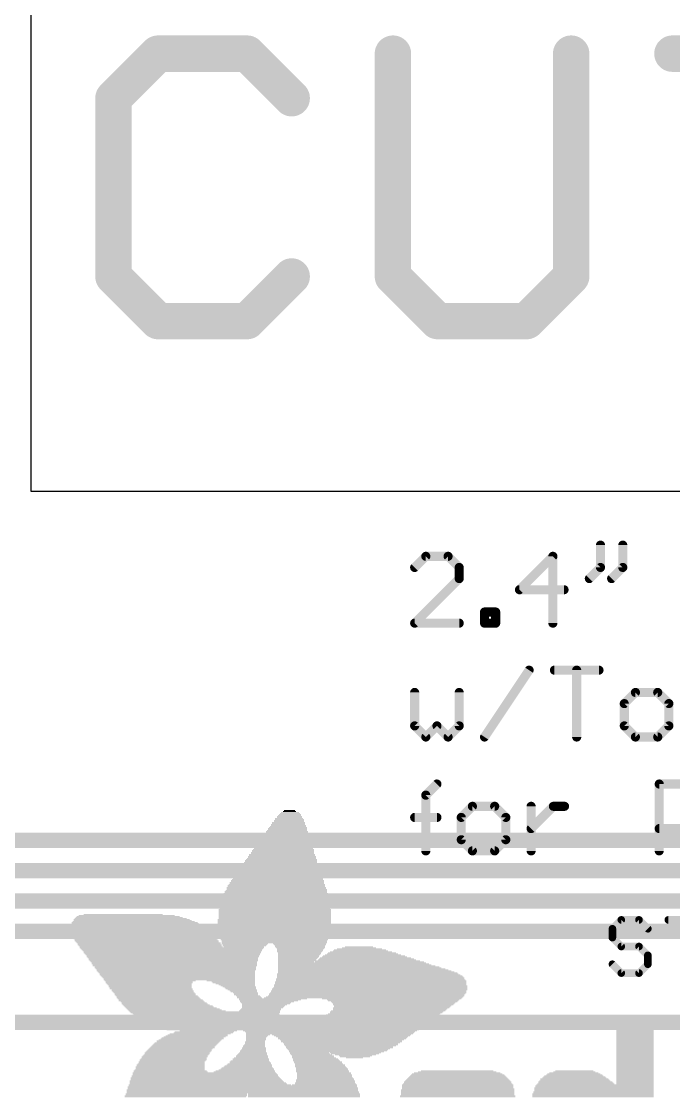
# Model space of a CAD drawing. Extents: x -7.9 to 68.7, y -16.1 to 75.4.
# Drawn here: x 13.44 to 24.35, y 3.82 to 21.83 of the extents above; entities that cross this region are included whole.
import ezdxf

# ---------------------------------------------------------------- set-up
doc = ezdxf.new("R2010")
doc.units = 0
for name, color, linetype in [('1', 12, 'CONTINUOUS'), ('16', 132, 'CONTINUOUS'), ('20', 53, 'CONTINUOUS'), ('21', 40, 'CONTINUOUS')]:
    doc.layers.add(name, color=color, linetype=linetype)

# ---------------------------------------------------------------- blocks, each defined once
blk = doc.blocks.new('RECT')
blk.add_solid([(-0.5, -0.5), (0.5, -0.5), (-0.5, 0.5), (0.5, 0.5)])

msp = doc.modelspace()

# ---------------------------------------------------------------- linework, layer by layer
at = {"layer": '1', "const_width": 0.254}
msp.add_lwpolyline([(7.747, 5.08), (48.895, 5.08)], dxfattribs=at)
at = {"layer": '16', "const_width": 0.254}
for points in [[(9.779, 8.128), (42.291, 8.128)], [(9.525, 7.62), (42.545, 7.62)], [(9.271, 7.112), (42.799, 7.112)], [(8.763, 6.604), (43.307, 6.604)]]:
    msp.add_lwpolyline(points, dxfattribs=at)
at = {"layer": '20'}
for p, q in [((13.589, 23.368), (13.589, 13.97)), ((13.589, 13.97), (43.561, 13.97))]:
    msp.add_line(p, q, dxfattribs=at)
at = {"layer": '20', "const_width": 0.6096}
for points in [[(15.7197, 21.289), (14.974, 20.5433)], [(17.2111, 21.289), (15.7197, 21.289)], [(17.9568, 20.5433), (17.2111, 21.289)], [(19.6516, 21.289), (19.6516, 17.5605)], [(22.6344, 17.5605), (22.6344, 21.289)], [(24.3292, 21.289), (27.312, 21.289)], [(14.974, 20.5433), (14.974, 17.5605)], [(14.974, 17.5605), (15.7197, 16.8148)], [(17.2111, 16.8148), (17.9568, 17.5605)], [(19.6516, 17.5605), (20.3973, 16.8148)], [(21.8887, 16.8148), (22.6344, 17.5605)], [(15.7197, 16.8148), (17.2111, 16.8148)], [(20.3973, 16.8148), (21.8887, 16.8148)]]:
    msp.add_lwpolyline(points, dxfattribs=at)
at = {"layer": '20', "const_width": 0.3048}
for points in [[(15.7197, 21.4414, 1), (15.7197, 21.1366)], [(15.8275, 21.1813, 1), (15.6119, 21.3968)], [(17.3189, 21.3968, 1), (17.1034, 21.1813)], [(17.2111, 21.1366, 1), (17.2111, 21.4414)], [(19.804, 21.289, 1), (19.4992, 21.289)], [(22.7868, 21.289, 1), (22.482, 21.289)], [(24.3292, 21.4414, 1), (24.3292, 21.1366)], [(15.1264, 20.5433, 1), (14.8216, 20.5433)], [(14.8662, 20.6511, 1), (15.0818, 20.4356)], [(17.8491, 20.4356, 1), (18.0646, 20.6511)], [(15.0818, 17.6683, 1), (14.8662, 17.4527)], [(18.0646, 17.4527, 1), (17.8491, 17.6683)], [(19.7594, 17.6683, 1), (19.5438, 17.4527)], [(22.7422, 17.4527, 1), (22.5267, 17.6683)], [(14.8216, 17.5605, 1), (15.1264, 17.5605)], [(19.4992, 17.5605, 1), (19.804, 17.5605)], [(22.482, 17.5605, 1), (22.7868, 17.5605)], [(15.7197, 16.9672, 1), (15.7197, 16.6624)], [(17.2111, 16.6624, 1), (17.2111, 16.9672)], [(20.3973, 16.9672, 1), (20.3973, 16.6624)], [(21.8887, 16.6624, 1), (21.8887, 16.9672)], [(15.6119, 16.707, 1), (15.8275, 16.9226)], [(17.1034, 16.9226, 1), (17.3189, 16.707)], [(20.2895, 16.707, 1), (20.5051, 16.9226)], [(21.7809, 16.9226, 1), (21.9965, 16.707)]]:
    msp.add_lwpolyline(points, format="xyb", dxfattribs=at)
at = {"layer": '21'}
for points, const_width in [([(23.1251, 13.0652), (23.1251, 12.6923)], 0.1524), ([(23.498, 13.0652), (23.498, 12.6923)], 0.1524), ([(20.2016, 12.8788), (20.0152, 12.6923)], 0.1524), ([(20.5745, 12.8788), (20.2016, 12.8788)], 0.1524), ([(20.7609, 12.6923), (20.5745, 12.8788)], 0.1524), ([(22.3286, 12.8788), (21.7693, 12.3195)], 0.1524), ([(22.3286, 11.7602), (22.3286, 12.8788)], 0.1524), ([(20.7609, 12.5059), (20.7609, 12.6923)], 0.1524), ([(23.1251, 12.6923), (22.9387, 12.5059)], 0.1524), ([(23.498, 12.6923), (23.3115, 12.5059)], 0.1524), ([(20.0152, 11.7602), (20.7609, 12.5059)], 0.1524), ([(21.7693, 12.3195), (22.515, 12.3195)], 0.1524), ([(21.1846, 11.7602), (21.1846, 11.9466)], 0.1524), ([(21.1846, 11.9466), (21.371, 11.9466)], 0.1524), ([(21.371, 11.9466), (21.371, 11.7602)], 0.1524), ([(20.7609, 11.7602), (20.0152, 11.7602)], 0.1524), ([(21.371, 11.7602), (21.1846, 11.7602)], 0.1524), ([(21.1846, 9.8552), (21.9303, 10.9738)], 0.1524), ([(22.354, 10.9738), (23.0997, 10.9738)], 0.1524), ([(22.7268, 9.8552), (22.7268, 10.9738)], 0.1524), ([(20.0152, 10.6009), (20.0152, 10.0416)], 0.1524), ([(20.7609, 10.0416), (20.7609, 10.6009)], 0.1524), ([(23.7098, 10.6009), (23.5234, 10.4145)], 0.1524), ([(24.0827, 10.6009), (23.7098, 10.6009)], 0.1524), ([(24.2691, 10.4145), (24.0827, 10.6009)], 0.1524), ([(23.5234, 10.4145), (23.5234, 10.0416)], 0.1524), ([(24.2691, 10.0416), (24.2691, 10.4145)], 0.1524), ([(20.0152, 10.0416), (20.2016, 9.8552)], 0.1524), ([(20.2016, 9.8552), (20.388, 10.0416)], 0.1524), ([(20.388, 10.0416), (20.5745, 9.8552)], 0.1524), ([(20.5745, 9.8552), (20.7609, 10.0416)], 0.1524), ([(23.5234, 10.0416), (23.7098, 9.8552)], 0.1524), ([(24.0827, 9.8552), (24.2691, 10.0416)], 0.1524), ([(23.7098, 9.8552), (24.0827, 9.8552)], 0.1524), ([(20.2016, 8.8823), (20.388, 9.0688)], 0.1524), ([(24.1081, 7.9502), (24.1081, 9.0688)], 0.1524), ([(24.1081, 9.0688), (24.6674, 9.0688)], 0.1524), ([(20.2016, 7.9502), (20.2016, 8.8823)], 0.1524), ([(20.9812, 8.6959), (20.7948, 8.5095)], 0.1524), ([(21.3541, 8.6959), (20.9812, 8.6959)], 0.1524), ([(21.5405, 8.5095), (21.3541, 8.6959)], 0.1524), ([(21.9642, 7.9502), (21.9642, 8.6959)], 0.1524), ([(21.9642, 8.3231), (22.337, 8.6959)], 0.1524), ([(22.337, 8.6959), (22.5235, 8.6959)], 0.1524), ([(20.0152, 8.5095), (20.388, 8.5095)], 0.1524), ([(20.7948, 8.5095), (20.7948, 8.1366)], 0.1524), ([(21.5405, 8.1366), (21.5405, 8.5095)], 0.1524), ([(24.6674, 8.3231), (24.1081, 8.3231)], 0.1524), ([(20.7948, 8.1366), (20.9812, 7.9502)], 0.1524), ([(21.3541, 7.9502), (21.5405, 8.1366)], 0.1524), ([(20.9812, 7.9502), (21.3541, 7.9502)], 0.1524), ([(23.473, 6.7953), (23.3247, 6.647)], 0.127), ([(23.7695, 6.7953), (23.473, 6.7953)], 0.127), ([(23.9178, 6.647), (23.7695, 6.7953)], 0.127), ([(24.2602, 6.7953), (24.8534, 6.7953)], 0.127), ([(23.3247, 6.647), (23.3247, 6.4987)], 0.127), ([(23.3247, 6.4987), (23.473, 6.3504)], 0.127), ([(23.473, 6.3504), (23.7695, 6.3504)], 0.127), ([(23.7695, 6.3504), (23.9178, 6.2021)], 0.127), ([(23.9178, 6.2021), (23.9178, 6.0538)], 0.127), ([(23.473, 5.9055), (23.3247, 6.0538)], 0.127), ([(23.7695, 5.9055), (23.473, 5.9055)], 0.127), ([(23.9178, 6.0538), (23.7695, 5.9055)], 0.127)]:
    msp.add_lwpolyline(points, dxfattribs=dict(at, const_width=const_width))
for points, const_width in [([(23.1632, 13.0652, 1), (23.087, 13.0652)], 0.0762), ([(23.5361, 13.0652, 1), (23.4599, 13.0652)], 0.0762), ([(20.2016, 12.9169, 1), (20.2016, 12.8407)], 0.0762), ([(20.2286, 12.8518, 1), (20.1747, 12.9057)], 0.0762), ([(20.6014, 12.9057, 1), (20.5475, 12.8518)], 0.0762), ([(20.5745, 12.8407, 1), (20.5745, 12.9169)], 0.0762), ([(22.3667, 12.8788, 1), (22.2905, 12.8788)], 0.0762), ([(22.3555, 12.8518, 1), (22.3016, 12.9057)], 0.0762), ([(19.9883, 12.7193, 1), (20.0421, 12.6654)], 0.0762), ([(20.799, 12.6923, 1), (20.7228, 12.6923)], 0.0762), ([(20.734, 12.6654, 1), (20.7878, 12.7193)], 0.0762), ([(23.087, 12.6923, 1), (23.1632, 12.6923)], 0.0762), ([(23.1521, 12.6654, 1), (23.0982, 12.7193)], 0.0762), ([(23.4599, 12.6923, 1), (23.5361, 12.6923)], 0.0762), ([(23.5249, 12.6654, 1), (23.471, 12.7193)], 0.0762), ([(20.7228, 12.5059, 1), (20.799, 12.5059)], 0.0762), ([(20.7878, 12.479, 1), (20.734, 12.5328)], 0.0762), ([(22.9117, 12.5328, 1), (22.9656, 12.479)], 0.0762), ([(23.2846, 12.5328, 1), (23.3385, 12.479)], 0.0762), ([(21.7693, 12.3576, 1), (21.7693, 12.2814)], 0.0762), ([(21.7424, 12.3464, 1), (21.7962, 12.2925)], 0.0762), ([(22.515, 12.2814, 1), (22.515, 12.3576)], 0.0762), ([(21.2227, 11.9466, 1), (21.1465, 11.9466)], 0.0762), ([(21.1846, 11.9847, 1), (21.1846, 11.9085)], 0.0762), ([(21.4091, 11.9466, 1), (21.3329, 11.9466)], 0.0762), ([(21.371, 11.9085, 1), (21.371, 11.9847)], 0.0762), ([(20.0152, 11.7983, 1), (20.0152, 11.7221)], 0.0762), ([(19.9883, 11.7871, 1), (20.0421, 11.7333)], 0.0762), ([(20.7609, 11.7221, 1), (20.7609, 11.7983)], 0.0762), ([(21.1846, 11.7983, 1), (21.1846, 11.7221)], 0.0762), ([(21.1465, 11.7602, 1), (21.2227, 11.7602)], 0.0762), ([(21.3329, 11.7602, 1), (21.4091, 11.7602)], 0.0762), ([(21.371, 11.7221, 1), (21.371, 11.7983)], 0.0762), ([(22.2905, 11.7602, 1), (22.3667, 11.7602)], 0.0762), ([(21.962, 10.9526, 1), (21.8986, 10.9949)], 0.0762), ([(22.354, 11.0119, 1), (22.354, 10.9357)], 0.0762), ([(22.7649, 10.9738, 1), (22.6887, 10.9738)], 0.0762), ([(23.0997, 10.9357, 1), (23.0997, 11.0119)], 0.0762), ([(20.0533, 10.6009, 1), (19.9771, 10.6009)], 0.0762), ([(20.799, 10.6009, 1), (20.7228, 10.6009)], 0.0762), ([(23.7098, 10.639, 1), (23.7098, 10.5628)], 0.0762), ([(23.7368, 10.574, 1), (23.6829, 10.6278)], 0.0762), ([(24.1096, 10.6278, 1), (24.0557, 10.574)], 0.0762), ([(24.0827, 10.5628, 1), (24.0827, 10.639)], 0.0762), ([(23.4964, 10.4414, 1), (23.5503, 10.3875)], 0.0762), ([(23.5615, 10.4145, 1), (23.4853, 10.4145)], 0.0762), ([(24.3072, 10.4145, 1), (24.231, 10.4145)], 0.0762), ([(24.2422, 10.3875, 1), (24.296, 10.4414)], 0.0762), ([(20.0421, 10.0686, 1), (19.9883, 10.0147)], 0.0762), ([(20.415, 10.0686, 1), (20.3611, 10.0147)], 0.0762), ([(20.415, 10.0147, 1), (20.3611, 10.0686)], 0.0762), ([(20.7878, 10.0147, 1), (20.734, 10.0686)], 0.0762), ([(23.5503, 10.0686, 1), (23.4964, 10.0147)], 0.0762), ([(24.296, 10.0147, 1), (24.2422, 10.0686)], 0.0762), ([(19.9771, 10.0416, 1), (20.0533, 10.0416)], 0.0762), ([(20.1747, 9.8821, 1), (20.2286, 9.8283)], 0.0762), ([(20.1747, 9.8283, 1), (20.2286, 9.8821)], 0.0762), ([(20.5475, 9.8821, 1), (20.6014, 9.8283)], 0.0762), ([(20.5475, 9.8283, 1), (20.6014, 9.8821)], 0.0762), ([(20.7228, 10.0416, 1), (20.799, 10.0416)], 0.0762), ([(21.1529, 9.8763, 1), (21.2163, 9.8341)], 0.0762), ([(23.4853, 10.0416, 1), (23.5615, 10.0416)], 0.0762), ([(23.7098, 9.8933, 1), (23.7098, 9.8171)], 0.0762), ([(23.6829, 9.8283, 1), (23.7368, 9.8821)], 0.0762), ([(24.0557, 9.8821, 1), (24.1096, 9.8283)], 0.0762), ([(24.0827, 9.8171, 1), (24.0827, 9.8933)], 0.0762), ([(24.231, 10.0416, 1), (24.3072, 10.0416)], 0.0762), ([(22.6887, 9.8552, 1), (22.7649, 9.8552)], 0.0762), ([(20.415, 9.0418, 1), (20.3611, 9.0957)], 0.0762), ([(24.1462, 9.0688, 1), (24.07, 9.0688)], 0.0762), ([(24.1081, 9.1069, 1), (24.1081, 9.0307)], 0.0762), ([(20.2397, 8.8823, 1), (20.1635, 8.8823)], 0.0762), ([(20.1747, 8.9093, 1), (20.2286, 8.8554)], 0.0762), ([(20.9812, 8.734, 1), (20.9812, 8.6578)], 0.0762), ([(21.0082, 8.669, 1), (20.9543, 8.7228)], 0.0762), ([(21.381, 8.7228, 1), (21.3271, 8.669)], 0.0762), ([(21.3541, 8.6578, 1), (21.3541, 8.734)], 0.0762), ([(22.0023, 8.6959, 1), (21.9261, 8.6959)], 0.0762), ([(22.337, 8.734, 1), (22.337, 8.6578)], 0.0762), ([(22.364, 8.669, 1), (22.3101, 8.7228)], 0.0762), ([(22.5235, 8.6578, 1), (22.5235, 8.734)], 0.0762), ([(20.0152, 8.5476, 1), (20.0152, 8.4714)], 0.0762), ([(20.388, 8.4714, 1), (20.388, 8.5476)], 0.0762), ([(20.8329, 8.5095, 1), (20.7567, 8.5095)], 0.0762), ([(20.7679, 8.5364, 1), (20.8217, 8.4825)], 0.0762), ([(21.5786, 8.5095, 1), (21.5024, 8.5095)], 0.0762), ([(21.5136, 8.4825, 1), (21.5674, 8.5364)], 0.0762), ([(21.9373, 8.35, 1), (21.9911, 8.2961)], 0.0762), ([(24.1081, 8.3612, 1), (24.1081, 8.285)], 0.0762), ([(20.8217, 8.1636, 1), (20.7679, 8.1097)], 0.0762), ([(20.7567, 8.1366, 1), (20.8329, 8.1366)], 0.0762), ([(21.5024, 8.1366, 1), (21.5786, 8.1366)], 0.0762), ([(21.5674, 8.1097, 1), (21.5136, 8.1636)], 0.0762), ([(20.1635, 7.9502, 1), (20.2397, 7.9502)], 0.0762), ([(20.9812, 7.9883, 1), (20.9812, 7.9121)], 0.0762), ([(20.9543, 7.9233, 1), (21.0082, 7.9771)], 0.0762), ([(21.3271, 7.9771, 1), (21.381, 7.9233)], 0.0762), ([(21.3541, 7.9121, 1), (21.3541, 7.9883)], 0.0762), ([(21.9261, 7.9502, 1), (22.0023, 7.9502)], 0.0762), ([(24.07, 7.9502, 1), (24.1462, 7.9502)], 0.0762), ([(23.473, 6.827, 1), (23.473, 6.7635)], 0.0635), ([(23.4954, 6.7728, 1), (23.4505, 6.8177)], 0.0635), ([(23.792, 6.8177, 1), (23.7471, 6.7728)], 0.0635), ([(23.7695, 6.7635, 1), (23.7695, 6.827)], 0.0635), ([(24.2602, 6.827, 1), (24.2602, 6.7635)], 0.0635), ([(23.3564, 6.647, 1), (23.2929, 6.647)], 0.0635), ([(23.3022, 6.6694, 1), (23.3471, 6.6245)], 0.0635), ([(23.8954, 6.6245, 1), (23.9403, 6.6694)], 0.0635), ([(23.2929, 6.4987, 1), (23.3564, 6.4987)], 0.0635), ([(23.3471, 6.5211, 1), (23.3022, 6.4762)], 0.0635), ([(23.473, 6.3821, 1), (23.473, 6.3186)], 0.0635), ([(23.4505, 6.3279, 1), (23.4954, 6.3728)], 0.0635), ([(23.792, 6.3728, 1), (23.7471, 6.3279)], 0.0635), ([(23.7695, 6.3186, 1), (23.7695, 6.3821)], 0.0635), ([(23.9496, 6.2021, 1), (23.8861, 6.2021)], 0.0635), ([(23.8954, 6.1796, 1), (23.9403, 6.2245)], 0.0635), ([(23.3471, 6.0762, 1), (23.3022, 6.0313)], 0.0635), ([(23.473, 5.9372, 1), (23.473, 5.8738)], 0.0635), ([(23.4505, 5.883, 1), (23.4954, 5.928)], 0.0635), ([(23.7471, 5.928, 1), (23.792, 5.883)], 0.0635), ([(23.7695, 5.8738, 1), (23.7695, 5.9372)], 0.0635), ([(23.8861, 6.0538, 1), (23.9496, 6.0538)], 0.0635), ([(23.9403, 6.0313, 1), (23.8954, 6.0762)], 0.0635)]:
    msp.add_lwpolyline(points, format="xyb", dxfattribs=dict(at, const_width=const_width))

# ---------------------------------------------------------------- block references
for p, xscale, yscale in [((17.9108, 8.4592), 0.5029, 0.0168), ((17.9108, 8.4928), 0.4694, 0.0167), ((17.9192, 8.476), 0.4862, 0.0168), ((17.9192, 8.5263), 0.4191, 0.0168), ((17.9192, 8.5095), 0.4191, 0.0168), ((17.9192, 8.5431), 0.3856, 0.0167), ((17.9276, 8.5598), 0.3688, 0.0168), ((17.9276, 8.5766), 0.3353, 0.0167), ((17.9276, 8.5933), 0.3018, 0.0168), ((17.9192, 8.6101), 0.218, 0.0168), ((17.9192, 8.6269), 0.1844, 0.0167), ((17.8773, 8.2748), 0.7041, 0.0168), ((17.8773, 8.2916), 0.6706, 0.0168), ((17.8857, 8.3251), 0.6538, 0.0168), ((17.8857, 8.3084), 0.6538, 0.0167), ((17.8941, 8.3419), 0.6371, 0.0168), ((17.8941, 8.3587), 0.6035, 0.0167), ((17.9025, 8.3754), 0.5867, 0.0168), ((17.8941, 8.3922), 0.5699, 0.0167), ((17.9024, 8.4257), 0.5532, 0.0168), ((17.9024, 8.4089), 0.5532, 0.0168), ((17.9108, 8.4425), 0.5029, 0.0167), ((17.8438, 8.1072), 0.8717, 0.0168), ((17.8438, 8.1407), 0.8382, 0.0168), ((17.8522, 8.124), 0.8549, 0.0167), ((17.8522, 8.1742), 0.8215, 0.0168), ((17.8522, 8.1575), 0.8215, 0.0167), ((17.8605, 8.2078), 0.7712, 0.0167), ((17.8605, 8.191), 0.7712, 0.0168), ((17.8605, 8.2413), 0.7376, 0.0168), ((17.8689, 8.2245), 0.7544, 0.0168), ((17.8773, 8.2581), 0.7041, 0.0167), ((17.8019, 7.9228), 1.0561, 0.0168), ((17.8102, 7.9563), 1.0394, 0.0168), ((17.8102, 7.9396), 1.0394, 0.0167), ((17.8186, 7.9731), 1.0226, 0.0167), ((17.8186, 7.9898), 0.989, 0.0168), ((17.827, 8.0234), 0.9723, 0.0167), ((17.827, 8.0066), 0.9723, 0.0168), ((17.827, 8.0401), 0.9388, 0.0168), ((17.827, 8.0737), 0.9052, 0.0167), ((17.8354, 8.0569), 0.922, 0.0168), ((17.8354, 8.0904), 0.8885, 0.0168), ((17.7684, 7.7384), 1.2573, 0.0167), ((17.7683, 7.7551), 1.2238, 0.0168), ((17.7767, 7.7887), 1.207, 0.0167), ((17.7767, 7.7719), 1.207, 0.0168), ((17.7851, 7.8054), 1.1902, 0.0168), ((17.7851, 7.8222), 1.1567, 0.0168), ((17.7934, 7.8557), 1.1399, 0.0168), ((17.7934, 7.839), 1.1399, 0.0167), ((17.7935, 7.8893), 1.1064, 0.0167), ((17.7935, 7.8725), 1.1064, 0.0168), ((17.8019, 7.906), 1.0561, 0.0168), ((17.7431, 7.554), 1.4417, 0.0167), ((17.7348, 7.5707), 1.425, 0.0168), ((17.7348, 7.6043), 1.3914, 0.0167), ((17.7432, 7.5875), 1.4082, 0.0168), ((17.7516, 7.6378), 1.3579, 0.0168), ((17.7516, 7.621), 1.3579, 0.0168), ((17.7516, 7.6713), 1.3243, 0.0168), ((17.7516, 7.6546), 1.3243, 0.0167), ((17.7599, 7.6881), 1.3076, 0.0168), ((17.7683, 7.7049), 1.2908, 0.0167), ((17.7684, 7.7216), 1.2573, 0.0168), ((17.7096, 7.3863), 1.6093, 0.0168), ((17.7096, 7.4199), 1.5759, 0.0167), ((17.7096, 7.4031), 1.5759, 0.0168), ((17.7181, 7.4534), 1.5591, 0.0168), ((17.7181, 7.4366), 1.5591, 0.0168), ((17.7181, 7.4702), 1.5255, 0.0167), ((17.718, 7.5037), 1.492, 0.0168), ((17.7264, 7.4869), 1.5088, 0.0168), ((17.7264, 7.5372), 1.4752, 0.0168), ((17.7264, 7.5205), 1.4752, 0.0167), ((17.6929, 7.2355), 1.7434, 0.0167), ((17.6929, 7.2187), 1.7434, 0.0168), ((17.6929, 7.2019), 1.7434, 0.0168), ((17.6928, 7.269), 1.7099, 0.0168), ((17.6928, 7.2522), 1.7099, 0.0168), ((17.7013, 7.2858), 1.6931, 0.0167), ((17.7013, 7.336), 1.6597, 0.0168), ((17.7013, 7.3193), 1.6597, 0.0167), ((17.7096, 7.3025), 1.6764, 0.0168), ((17.7013, 7.3696), 1.6261, 0.0167), ((17.7013, 7.3528), 1.6261, 0.0168), ((17.6761, 7.0175), 1.844, 0.0168), ((17.6845, 7.0846), 1.8272, 0.0168), ((17.6845, 7.0678), 1.8272, 0.0168), ((17.6845, 7.0511), 1.8272, 0.0167), ((17.6845, 7.0343), 1.8272, 0.0168), ((17.6928, 7.1014), 1.8105, 0.0167), ((17.6845, 7.1516), 1.7938, 0.0168), ((17.6845, 7.1349), 1.7938, 0.0167), ((17.6845, 7.1181), 1.7938, 0.0168), ((17.6845, 7.1852), 1.7602, 0.0167), ((17.6845, 7.1684), 1.7602, 0.0168), ((15.237, 6.8331), 1.7937, 0.0168), ((15.2202, 6.8499), 1.7267, 0.0168), ((15.1951, 6.8666), 1.6093, 0.0167), ((15.1364, 6.8834), 1.3243, 0.0168), ((17.6761, 6.9672), 1.8776, 0.0168), ((17.6761, 6.9505), 1.8776, 0.0167), ((17.6761, 6.9337), 1.8776, 0.0168), ((17.6761, 6.9169), 1.8776, 0.0168), ((17.6761, 6.9002), 1.8776, 0.0167), ((17.6761, 6.8834), 1.8776, 0.0168), ((17.6761, 6.8666), 1.8776, 0.0167), ((17.6761, 6.8499), 1.8776, 0.0168), ((17.6761, 6.8331), 1.8776, 0.0168), ((17.6761, 7.0008), 1.844, 0.0167), ((17.6761, 6.984), 1.844, 0.0168), ((15.346, 6.7157), 2.1793, 0.0167), ((15.3627, 6.699), 2.2128, 0.0168), ((15.3711, 6.6823), 2.2296, 0.0167), ((15.3795, 6.6655), 2.2463, 0.0168), ((15.3292, 6.7493), 2.1123, 0.0168), ((15.3376, 6.7325), 2.1291, 0.0168), ((15.3124, 6.766), 2.0452, 0.0167), ((15.2789, 6.7996), 1.9446, 0.0168), ((15.2957, 6.7828), 1.9781, 0.0168), ((15.2621, 6.8163), 1.8776, 0.0167), ((17.6678, 6.7996), 1.8943, 0.0168), ((17.6678, 6.7828), 1.8943, 0.0168), ((17.6678, 6.766), 1.8943, 0.0167), ((17.6678, 6.7493), 1.8943, 0.0168), ((17.6678, 6.7325), 1.8943, 0.0168), ((17.6678, 6.7157), 1.8943, 0.0167), ((17.6761, 6.8163), 1.8776, 0.0167), ((17.6761, 6.699), 1.8776, 0.0168), ((17.6761, 6.6823), 1.8776, 0.0167), ((17.6677, 6.6655), 1.8608, 0.0168), ((15.3963, 6.6487), 2.2799, 0.0168), ((15.4046, 6.632), 2.2966, 0.0167), ((15.4214, 6.6152), 2.3302, 0.0168), ((15.4298, 6.5984), 2.3469, 0.0168), ((15.4382, 6.5817), 2.3637, 0.0167), ((15.4549, 6.5649), 2.3637, 0.0168), ((15.4633, 6.5481), 2.3805, 0.0168), ((15.4717, 6.5314), 2.3973, 0.0167), ((15.4884, 6.5146), 2.3972, 0.0168), ((15.5052, 6.4978), 2.3972, 0.0168), ((15.5052, 6.4811), 2.3972, 0.0167), ((17.6677, 6.6487), 1.8608, 0.0168), ((17.6677, 6.632), 1.8608, 0.0167), ((17.6677, 6.6152), 1.8608, 0.0168), ((17.6677, 6.5984), 1.8608, 0.0168), ((17.6677, 6.5817), 1.8608, 0.0167), ((17.6677, 6.5649), 1.8608, 0.0168), ((17.6678, 6.5481), 1.8273, 0.0168), ((17.6678, 6.5314), 1.8273, 0.0167), ((17.6593, 6.5146), 1.8105, 0.0168), ((17.6678, 6.4978), 1.7937, 0.0168), ((17.6678, 6.4811), 1.7937, 0.0167), ((15.522, 6.4643), 2.3973, 0.0168), ((15.5303, 6.4476), 2.414, 0.0167), ((15.5387, 6.4308), 2.3972, 0.0168), ((15.5639, 6.414), 2.4141, 0.0168), ((15.5723, 6.3973), 2.3973, 0.0167), ((15.5806, 6.3805), 2.414, 0.0168), ((15.589, 6.3637), 2.3972, 0.0168), ((15.6058, 6.347), 2.3973, 0.0167), ((15.9494, 6.3302), 3.0846, 0.0168), ((15.9494, 6.3134), 3.051, 0.0168), ((15.9495, 6.2967), 3.0175, 0.0167), ((17.6678, 6.4643), 1.7937, 0.0168), ((17.6677, 6.4476), 1.7602, 0.0167), ((17.6677, 6.4308), 1.7602, 0.0168), ((17.6677, 6.414), 1.7602, 0.0168), ((17.1732, 6.3973), 0.7712, 0.0167), ((17.1732, 6.3805), 0.7376, 0.0168), ((17.1648, 6.3637), 0.7208, 0.0168), ((17.1564, 6.347), 0.6705, 0.0167), ((18.0869, 6.3973), 0.8885, 0.0167), ((18.0953, 6.3805), 0.8717, 0.0168), ((18.0952, 6.3637), 0.8382, 0.0168), ((18.0952, 6.347), 0.8382, 0.0167), ((18.1036, 6.3302), 0.8214, 0.0168), ((18.1036, 6.3134), 0.788, 0.0168), ((18.0952, 6.2967), 0.7712, 0.0167), ((19.1011, 6.2967), 0.8717, 0.0167), ((19.0927, 6.3134), 0.7544, 0.0168), ((19.0843, 6.3302), 0.57, 0.0168), ((19.0843, 6.347), 0.4694, 0.0167), ((15.9578, 6.2799), 3.0008, 0.0168), ((15.9578, 6.2632), 2.9672, 0.0167), ((15.9578, 6.2464), 2.9672, 0.0168), ((15.9579, 6.2296), 2.9337, 0.0168), ((15.9662, 6.2129), 2.917, 0.0167), ((15.9662, 6.1961), 2.8834, 0.0168), ((15.9662, 6.1793), 2.8834, 0.0168), ((15.9662, 6.1626), 2.8499, 0.0167), ((15.9746, 6.1458), 2.8331, 0.0168), ((15.9746, 6.129), 2.8331, 0.0168), ((18.0952, 6.2799), 0.7712, 0.0168), ((18.0868, 6.2632), 0.7544, 0.0167), ((18.0869, 6.2464), 0.7209, 0.0168), ((18.0869, 6.2296), 0.7209, 0.0168), ((18.0785, 6.2129), 0.7041, 0.0167), ((18.0701, 6.1961), 0.6873, 0.0168), ((18.0701, 6.1793), 0.6873, 0.0168), ((18.0617, 6.1626), 0.6706, 0.0167), ((18.0533, 6.1458), 0.6538, 0.0168), ((18.0449, 6.129), 0.637, 0.0168), ((19.2184, 6.129), 1.6428, 0.0168), ((19.21, 6.1458), 1.5926, 0.0168), ((19.1933, 6.1626), 1.5255, 0.0167), ((19.1765, 6.1793), 1.425, 0.0168), ((19.1681, 6.1961), 1.3746, 0.0168), ((19.1514, 6.2129), 1.2741, 0.0167), ((19.143, 6.2296), 1.1903, 0.0168), ((19.1346, 6.2464), 1.14, 0.0168), ((19.1178, 6.2632), 1.0394, 0.0167), ((19.1094, 6.2799), 0.922, 0.0168), ((15.983, 6.1123), 2.8163, 0.0167), ((15.983, 6.0955), 2.7829, 0.0168), ((15.9914, 6.0787), 2.7661, 0.0168), ((15.9914, 6.062), 2.7661, 0.0167), ((15.9998, 6.0452), 2.7493, 0.0168), ((15.9998, 6.0285), 2.7493, 0.0167), ((16.0081, 6.0117), 2.699, 0.0168), ((16.0081, 5.9949), 2.699, 0.0168), ((16.0165, 5.9782), 2.6822, 0.0167), ((16.0249, 5.9614), 2.6655, 0.0168), ((16.0165, 5.9446), 2.6487, 0.0168), ((18.9167, 6.1123), 2.3805, 0.0167), ((18.0282, 6.0955), 0.6035, 0.0168), ((18.967, 6.0787), 2.4811, 0.0168), ((18.9921, 6.062), 2.5314, 0.0167), ((19.0089, 6.0452), 2.5649, 0.0168), ((19.0424, 6.0285), 2.632, 0.0167), ((19.0759, 6.0117), 2.699, 0.0168), ((19.0927, 5.9949), 2.7325, 0.0168), ((19.1262, 5.9782), 2.7996, 0.0167), ((19.1514, 5.9614), 2.8499, 0.0168), ((19.1765, 5.9446), 2.9002, 0.0168), ((19.2604, 6.0955), 1.8273, 0.0168), ((16.0249, 5.9279), 2.6319, 0.0167), ((16.0333, 5.9111), 2.6151, 0.0168), ((16.0416, 5.8943), 2.5984, 0.0168), ((16.0416, 5.8776), 2.5984, 0.0167), ((16.05, 5.8608), 2.5816, 0.0168), ((16.0584, 5.8441), 2.5649, 0.0167), ((16.0668, 5.8273), 2.5481, 0.0168), ((16.0752, 5.8105), 2.5313, 0.0168), ((16.0752, 5.7938), 2.5313, 0.0167), ((15.589, 5.777), 1.5256, 0.0168), ((15.5723, 5.7602), 1.4585, 0.0168), ((16.9385, 5.777), 0.8046, 0.0168), ((16.9804, 5.7602), 0.7208, 0.0168), ((19.2771, 5.7602), 3.2019, 0.0168), ((19.2687, 5.8105), 3.1516, 0.0168), ((19.2771, 5.7938), 3.1684, 0.0167), ((19.2855, 5.777), 3.1851, 0.0168), ((19.2268, 5.8943), 3.0343, 0.0168), ((19.2436, 5.8776), 3.0679, 0.0167), ((19.2603, 5.8608), 3.1014, 0.0168), ((19.2687, 5.8441), 3.1181, 0.0167), ((19.2771, 5.8273), 3.1349, 0.0168), ((19.2017, 5.9279), 2.9505, 0.0167), ((19.2268, 5.9111), 3.0008, 0.0168), ((15.5723, 5.7435), 1.4585, 0.0167), ((15.5723, 5.7267), 1.4249, 0.0168), ((15.5806, 5.7099), 1.4082, 0.0168), ((15.589, 5.6932), 1.3914, 0.0167), ((15.589, 5.6764), 1.3914, 0.0168), ((15.5974, 5.6596), 1.3746, 0.0168), ((15.6058, 5.6429), 1.3914, 0.0167), ((15.6226, 5.6261), 1.3579, 0.0168), ((15.6309, 5.6094), 1.3746, 0.0167), ((15.6393, 5.5926), 1.3579, 0.0168), ((15.6561, 5.5758), 1.3579, 0.0168), ((16.9887, 5.7435), 0.7041, 0.0167), ((17.0139, 5.7267), 0.6538, 0.0168), ((17.039, 5.7099), 0.6035, 0.0168), ((17.0558, 5.6932), 0.5699, 0.0167), ((17.081, 5.6764), 0.5532, 0.0168), ((17.0978, 5.6596), 0.5197, 0.0168), ((17.1061, 5.6429), 0.5029, 0.0167), ((17.1313, 5.6261), 0.4862, 0.0168), ((17.1481, 5.6094), 0.4527, 0.0167), ((17.1564, 5.5926), 0.4359, 0.0168), ((17.1816, 5.5758), 0.4191, 0.0168), ((19.2352, 5.5758), 3.2857, 0.0168), ((19.2436, 5.6094), 3.2689, 0.0167), ((19.2436, 5.5926), 3.2689, 0.0168), ((19.2603, 5.6429), 3.269, 0.0167), ((19.2603, 5.6261), 3.269, 0.0168), ((19.2687, 5.6596), 3.2522, 0.0168), ((19.2687, 5.7099), 3.2186, 0.0168), ((19.2771, 5.6932), 3.2354, 0.0167), ((19.2771, 5.6764), 3.2354, 0.0168), ((19.2771, 5.7435), 3.2019, 0.0167), ((19.2771, 5.7267), 3.2019, 0.0168), ((15.6729, 5.5591), 1.3579, 0.0167), ((15.6729, 5.5423), 1.3579, 0.0168), ((15.698, 5.5255), 1.3747, 0.0168), ((15.7148, 5.5088), 1.3747, 0.0167), ((15.7231, 5.492), 1.3914, 0.0168), ((15.7399, 5.4752), 1.3914, 0.0168), ((15.765, 5.4585), 1.4082, 0.0167), ((15.7734, 5.4417), 1.425, 0.0168), ((15.7986, 5.4249), 1.4081, 0.0167), ((15.8237, 5.4082), 1.425, 0.0168), ((17.1899, 5.5591), 0.4023, 0.0167), ((17.1899, 5.5423), 0.4023, 0.0168), ((17.2235, 5.5255), 0.4024, 0.0168), ((17.2402, 5.5088), 0.4023, 0.0167), ((17.2487, 5.492), 0.4191, 0.0168), ((17.6426, 5.4752), 1.14, 0.0168), ((17.5923, 5.4585), 1.0394, 0.0167), ((17.5755, 5.4417), 0.9723, 0.0168), ((17.542, 5.4249), 0.9052, 0.0167), ((17.5252, 5.4082), 0.8382, 0.0168), ((19.1514, 5.492), 3.3193, 0.0168), ((19.1765, 5.5088), 3.3025, 0.0167), ((19.2017, 5.5255), 3.2857, 0.0168), ((19.2184, 5.5591), 3.2858, 0.0167), ((19.21, 5.5423), 3.269, 0.0168), ((19.6291, 5.4752), 2.3302, 0.0168), ((19.6543, 5.4585), 2.2129, 0.0167), ((19.6543, 5.4417), 2.1793, 0.0168), ((19.6711, 5.4249), 2.1123, 0.0167), ((19.6626, 5.4082), 2.0619, 0.0168), ((15.8321, 5.3914), 1.4417, 0.0168), ((15.8573, 5.3746), 1.4585, 0.0167), ((15.8908, 5.3579), 1.4919, 0.0168), ((15.9075, 5.3411), 1.492, 0.0168), ((15.9411, 5.3243), 1.5255, 0.0167), ((15.9746, 5.3076), 1.5591, 0.0168), ((15.9997, 5.2908), 1.5758, 0.0168), ((16.0417, 5.274), 1.6261, 0.0167), ((16.5026, 5.2573), 2.5146, 0.0168), ((16.511, 5.2405), 2.4978, 0.0168), ((16.5194, 5.2237), 2.4476, 0.0167), ((17.4163, 5.274), 0.6873, 0.0167), ((17.4331, 5.2908), 0.6873, 0.0168), ((17.4414, 5.3076), 0.6706, 0.0168), ((17.5252, 5.3914), 0.8047, 0.0168), ((17.5001, 5.3746), 0.7544, 0.0167), ((17.4834, 5.3579), 0.7209, 0.0168), ((17.4749, 5.3411), 0.7041, 0.0168), ((17.4666, 5.3243), 0.6873, 0.0167), ((19.5034, 5.2237), 1.8776, 0.0167), ((19.5453, 5.2573), 1.8944, 0.0168), ((19.5369, 5.2405), 1.8776, 0.0168), ((19.5705, 5.274), 1.9111, 0.0167), ((19.6626, 5.3914), 2.0285, 0.0168), ((19.5956, 5.2908), 1.8944, 0.0168), ((19.6543, 5.3746), 2.0117, 0.0167), ((19.6208, 5.3243), 1.9447, 0.0167), ((19.604, 5.3076), 1.9111, 0.0168), ((19.6459, 5.3579), 1.9614, 0.0168), ((19.6375, 5.3411), 1.9446, 0.0168), ((16.5361, 5.207), 2.4475, 0.0168), ((16.5446, 5.1902), 2.4307, 0.0167), ((16.5613, 5.1735), 2.4308, 0.0168), ((16.5864, 5.1567), 2.4141, 0.0168), ((16.6032, 5.14), 2.414, 0.0167), ((16.6451, 5.1232), 2.4308, 0.0168), ((16.6619, 5.1064), 2.4308, 0.0168), ((16.7541, 5.0897), 2.5482, 0.0167), ((17.8773, 5.0729), 4.7274, 0.0168), ((17.8773, 5.0561), 4.6939, 0.0168), ((17.8773, 5.0394), 4.6268, 0.0167), ((19.1682, 5.0897), 2.1793, 0.0167), ((19.2771, 5.1064), 2.0284, 0.0168), ((19.3106, 5.1232), 1.995, 0.0168), ((19.3609, 5.14), 1.9614, 0.0167), ((19.3776, 5.1567), 1.9279, 0.0168), ((19.4196, 5.1735), 1.9111, 0.0168), ((19.4614, 5.1902), 1.8943, 0.0167), ((19.4782, 5.207), 1.8943, 0.0168), ((23.7028, 5.0394), 0.6203, 0.0167), ((17.8941, 5.0226), 4.5263, 0.0168), ((17.9025, 5.0059), 4.5095, 0.0167), ((17.9192, 4.9891), 4.409, 0.0168), ((17.9443, 4.9723), 4.2916, 0.0168), ((16.3685, 4.855), 1.0394, 0.0167), ((17.9779, 4.9556), 4.2245, 0.0167), ((16.3853, 4.8717), 1.0058, 0.0168), ((16.4272, 4.8885), 1.0226, 0.0168), ((16.4775, 4.9053), 0.989, 0.0167), ((16.4943, 4.922), 0.9891, 0.0168), ((16.5613, 4.9388), 0.9556, 0.0168), ((18.5982, 4.9388), 2.9169, 0.0168), ((18.5982, 4.922), 2.8499, 0.0168), ((18.5982, 4.9053), 2.8163, 0.0167), ((18.5898, 4.8885), 2.7995, 0.0168), ((17.3911, 4.8717), 0.4023, 0.0168), ((17.3744, 4.855), 0.3688, 0.0167), ((18.7909, 4.8717), 2.3302, 0.0168), ((18.7994, 4.855), 2.2799, 0.0167), ((23.7028, 5.0226), 0.6203, 0.0168), ((23.7028, 5.0059), 0.6203, 0.0167), ((23.7028, 4.9891), 0.6203, 0.0168), ((23.7028, 4.9723), 0.6203, 0.0168), ((23.7028, 4.9556), 0.6203, 0.0167), ((23.7028, 4.9388), 0.6203, 0.0168), ((23.7028, 4.922), 0.6203, 0.0168), ((23.7028, 4.9053), 0.6203, 0.0167), ((23.7028, 4.8885), 0.6203, 0.0168), ((23.7028, 4.8717), 0.6203, 0.0168), ((23.7028, 4.855), 0.6203, 0.0167), ((16.1505, 4.6873), 1.0729, 0.0168), ((16.1673, 4.7041), 1.0729, 0.0168), ((16.1842, 4.7209), 1.0729, 0.0167), ((16.2008, 4.7376), 1.0729, 0.0168), ((16.2261, 4.7544), 1.0561, 0.0168), ((16.2345, 4.7712), 1.0729, 0.0167), ((16.2596, 4.7879), 1.0561, 0.0168), ((16.2931, 4.8047), 1.0562, 0.0167), ((16.3015, 4.8214), 1.0394, 0.0168), ((16.335, 4.8382), 1.0394, 0.0168), ((17.3241, 4.6873), 0.3688, 0.0168), ((17.3325, 4.7041), 0.3521, 0.0168), ((17.3408, 4.7544), 0.3353, 0.0168), ((17.3408, 4.7376), 0.3353, 0.0168), ((17.3408, 4.7209), 0.3353, 0.0167), ((17.366, 4.8382), 0.352, 0.0168), ((17.3576, 4.8214), 0.3352, 0.0168), ((17.3576, 4.8047), 0.3352, 0.0167), ((17.3576, 4.7879), 0.3352, 0.0168), ((17.3493, 4.7712), 0.3185, 0.0167), ((18.7993, 4.8382), 2.2128, 0.0168), ((18.8077, 4.8214), 2.1626, 0.0168), ((18.7993, 4.8047), 2.1458, 0.0167), ((18.7993, 4.7879), 2.0788, 0.0168), ((18.7909, 4.7712), 2.0284, 0.0167), ((18.7909, 4.7544), 2.0284, 0.0168), ((18.7909, 4.7376), 1.9614, 0.0168), ((18.7826, 4.7209), 1.9111, 0.0167), ((18.7826, 4.7041), 1.9111, 0.0168), ((18.7742, 4.6873), 1.8608, 0.0168), ((23.7028, 4.8382), 0.6203, 0.0168), ((23.7028, 4.8214), 0.6203, 0.0168), ((23.7028, 4.8047), 0.6203, 0.0167), ((23.7028, 4.7879), 0.6203, 0.0168), ((23.7028, 4.7712), 0.6203, 0.0167), ((23.7028, 4.7544), 0.6203, 0.0168), ((23.7028, 4.7376), 0.6203, 0.0168), ((23.7028, 4.7209), 0.6203, 0.0167), ((23.7028, 4.7041), 0.6203, 0.0168), ((23.7028, 4.6873), 0.6203, 0.0168), ((15.9997, 4.5029), 1.1064, 0.0168), ((16.0081, 4.5197), 1.0896, 0.0168), ((16.0249, 4.5365), 1.0897, 0.0167), ((16.0417, 4.57), 1.0897, 0.0168), ((16.0417, 4.5532), 1.0897, 0.0168), ((16.0584, 4.5868), 1.0896, 0.0167), ((16.0752, 4.6035), 1.0897, 0.0168), ((16.0836, 4.6203), 1.0729, 0.0167), ((16.1003, 4.637), 1.0728, 0.0168), ((16.1255, 4.6538), 1.0897, 0.0168), ((16.1339, 4.6706), 1.0729, 0.0167), ((17.2905, 4.5197), 0.5365, 0.0168), ((17.2905, 4.5029), 0.5365, 0.0168), ((17.2905, 4.5365), 0.5029, 0.0167), ((17.2989, 4.5532), 0.4862, 0.0168), ((17.3073, 4.57), 0.4694, 0.0168), ((17.3073, 4.6035), 0.4358, 0.0168), ((17.3073, 4.5868), 0.4358, 0.0167), ((17.3157, 4.6203), 0.4191, 0.0167), ((17.324, 4.6538), 0.4023, 0.0168), ((17.324, 4.637), 0.4023, 0.0168), ((17.3241, 4.6706), 0.3688, 0.0167), ((18.7574, 4.6706), 1.7938, 0.0167), ((18.7574, 4.6538), 1.7938, 0.0168), ((18.7407, 4.637), 1.7267, 0.0168), ((18.7322, 4.6203), 1.6764, 0.0167), ((18.7323, 4.6035), 1.6429, 0.0168), ((18.7071, 4.5868), 1.5926, 0.0167), ((18.2545, 4.57), 0.6538, 0.0168), ((18.2629, 4.5532), 0.6705, 0.0168), ((18.288, 4.5365), 0.6874, 0.0167), ((18.3132, 4.5197), 0.7041, 0.0168), ((18.3132, 4.5029), 0.7041, 0.0168), ((19.0256, 4.57), 0.855, 0.0168), ((19.0173, 4.5532), 0.8047, 0.0168), ((19.0257, 4.5365), 0.6873, 0.0167), ((19.0256, 4.5197), 0.5532, 0.0168), ((19.0173, 4.5029), 0.5029, 0.0168), ((23.7028, 4.6706), 0.6203, 0.0167), ((23.7028, 4.6538), 0.6203, 0.0168), ((23.7028, 4.637), 0.6203, 0.0168), ((23.7028, 4.6203), 0.6203, 0.0167), ((23.7028, 4.6035), 0.6203, 0.0168), ((23.7028, 4.5868), 0.6203, 0.0167), ((23.7028, 4.57), 0.6203, 0.0168), ((23.7028, 4.5532), 0.6203, 0.0168), ((23.7028, 4.5365), 0.6203, 0.0167), ((23.7028, 4.5197), 0.6203, 0.0168), ((23.7028, 4.5029), 0.6203, 0.0168), ((15.9243, 4.3353), 1.1567, 0.0168), ((15.9243, 4.3185), 1.1567, 0.0168), ((15.9327, 4.3688), 1.1399, 0.0168), ((15.9327, 4.3521), 1.1399, 0.0167), ((15.941, 4.3856), 1.1232, 0.0167), ((15.9494, 4.4191), 1.1064, 0.0168), ((15.9494, 4.4023), 1.1064, 0.0168), ((15.9746, 4.4526), 1.1232, 0.0168), ((15.9662, 4.4359), 1.1064, 0.0167), ((15.983, 4.4694), 1.1065, 0.0168), ((15.9914, 4.4862), 1.0897, 0.0167), ((17.2151, 4.3185), 0.855, 0.0168), ((17.2235, 4.3353), 0.8046, 0.0168), ((17.2319, 4.3521), 0.7879, 0.0167), ((17.2486, 4.3688), 0.7544, 0.0168), ((17.2487, 4.3856), 0.7209, 0.0167), ((17.257, 4.4191), 0.6706, 0.0168), ((17.2654, 4.4023), 0.6874, 0.0168), ((17.257, 4.4359), 0.637, 0.0167), ((17.2737, 4.4694), 0.6035, 0.0168), ((17.2737, 4.4526), 0.6035, 0.0168), ((17.2738, 4.4862), 0.57, 0.0167), ((18.3299, 4.4862), 0.7376, 0.0167), ((18.3551, 4.4694), 0.7543, 0.0168), ((18.3635, 4.4526), 0.7711, 0.0168), ((18.3719, 4.4359), 0.7879, 0.0167), ((18.397, 4.4191), 0.8047, 0.0168), ((18.397, 4.4023), 0.8047, 0.0168), ((18.4138, 4.3856), 0.8047, 0.0167), ((18.4305, 4.3688), 0.8382, 0.0168), ((18.4305, 4.3521), 0.8382, 0.0167), ((18.4389, 4.3353), 0.855, 0.0168), ((18.4557, 4.3185), 0.8549, 0.0168), ((19.0089, 4.4862), 0.2849, 0.0167), ((23.7028, 4.4862), 0.6203, 0.0167), ((23.7028, 4.4694), 0.6203, 0.0168), ((23.7028, 4.4526), 0.6203, 0.0168), ((23.7028, 4.4359), 0.6203, 0.0167), ((23.7028, 4.4191), 0.6203, 0.0168), ((23.7028, 4.4023), 0.6203, 0.0168), ((23.7028, 4.3856), 0.6203, 0.0167), ((23.7028, 4.3688), 0.6203, 0.0168), ((23.7028, 4.3521), 0.6203, 0.0167), ((23.7028, 4.3353), 0.6203, 0.0168), ((23.7028, 4.3185), 0.6203, 0.0168), ((16.511, 4.1509), 2.4978, 0.0168), ((16.5194, 4.1341), 2.5146, 0.0168), ((16.5026, 4.1844), 2.4475, 0.0168), ((16.5111, 4.1677), 2.4643, 0.0167), ((16.4943, 4.2347), 2.3973, 0.0168), ((16.5026, 4.2179), 2.414, 0.0168), ((16.511, 4.2012), 2.4308, 0.0167), ((15.9243, 4.2682), 1.2238, 0.0168), ((15.9327, 4.2515), 1.2405, 0.0167), ((15.9159, 4.285), 1.1734, 0.0168), ((15.9243, 4.3018), 1.1567, 0.0167), ((17.1648, 4.2515), 1.0226, 0.0167), ((17.1816, 4.2682), 0.9891, 0.0168), ((17.1984, 4.285), 0.9221, 0.0168), ((17.2152, 4.3018), 0.8885, 0.0167), ((18.4641, 4.3018), 0.8717, 0.0167), ((18.4641, 4.285), 0.8717, 0.0168), ((18.4725, 4.2682), 0.8885, 0.0168), ((18.4725, 4.2515), 0.8885, 0.0167), ((18.5059, 4.2012), 0.922, 0.0167), ((18.5059, 4.1844), 0.922, 0.0168), ((18.5059, 4.1677), 0.922, 0.0167), ((18.5143, 4.1509), 0.9388, 0.0168), ((18.5227, 4.1341), 0.9556, 0.0168), ((18.4976, 4.2347), 0.9053, 0.0168), ((18.4976, 4.2179), 0.9053, 0.0168), ((20.7355, 4.1341), 1.6931, 0.0168), ((20.7355, 4.1509), 1.6597, 0.0168), ((20.7355, 4.1677), 1.6261, 0.0167), ((20.7355, 4.1844), 1.5925, 0.0168), ((20.7355, 4.2012), 1.5591, 0.0167), ((20.7272, 4.2179), 1.5087, 0.0168), ((20.7272, 4.2347), 1.4417, 0.0168), ((20.7272, 4.2515), 1.3076, 0.0167), ((20.7272, 4.2682), 1.207, 0.0168), ((22.6885, 4.1341), 1.1399, 0.0168), ((22.6885, 4.1509), 1.0729, 0.0168), ((22.6885, 4.1677), 1.0393, 0.0167), ((22.6802, 4.1844), 0.9891, 0.0168), ((22.6885, 4.2012), 0.9387, 0.0167), ((22.6802, 4.2179), 0.8885, 0.0168), ((22.6802, 4.2347), 0.8214, 0.0168), ((22.6885, 4.2515), 0.7041, 0.0167), ((22.6885, 4.2682), 0.6371, 0.0168), ((23.7028, 4.3018), 0.6203, 0.0167), ((23.7028, 4.285), 0.6203, 0.0168), ((23.7028, 4.2682), 0.6203, 0.0168), ((23.7028, 4.2515), 0.6203, 0.0167), ((23.7028, 4.2347), 0.6203, 0.0168), ((23.7028, 4.2179), 0.6203, 0.0168), ((23.7028, 4.2012), 0.6203, 0.0167), ((23.7028, 4.1844), 0.6203, 0.0168), ((23.7028, 4.1677), 0.6203, 0.0167), ((23.7028, 4.1509), 0.6203, 0.0168), ((23.7028, 4.1341), 0.6203, 0.0168), ((17.1313, 4), 3.839, 0.0168), ((17.1396, 3.9832), 3.8557, 0.0168), ((17.1396, 3.9665), 3.8557, 0.0167), ((16.5864, 4.0335), 2.7157, 0.0168), ((17.1397, 4.0168), 3.8222, 0.0167), ((16.5278, 4.1006), 2.5649, 0.0168), ((16.5361, 4.0838), 2.5817, 0.0168), ((16.5529, 4.0671), 2.6152, 0.0167), ((16.5613, 4.0503), 2.632, 0.0168), ((16.5278, 4.1174), 2.5314, 0.0167), ((18.506, 4.0335), 1.0897, 0.0168), ((18.5143, 4.0671), 1.0058, 0.0167), ((18.5227, 4.0503), 1.0226, 0.0168), ((18.5144, 4.1174), 0.9723, 0.0167), ((18.5227, 4.1006), 0.989, 0.0168), ((18.5227, 4.0838), 0.989, 0.0168), ((20.7355, 4.0335), 1.8608, 0.0168), ((20.7355, 4.0168), 1.8608, 0.0167), ((20.7355, 4), 1.8608, 0.0168), ((20.7355, 3.9832), 1.8608, 0.0168), ((20.7439, 3.9665), 1.8776, 0.0167), ((20.7355, 4.0503), 1.8273, 0.0168), ((20.7355, 4.0838), 1.7937, 0.0168), ((20.7355, 4.0671), 1.7937, 0.0167), ((20.7355, 4.1006), 1.7603, 0.0168), ((20.7355, 4.1174), 1.7267, 0.0167), ((23.0155, 3.9832), 1.9949, 0.0168), ((23.0155, 3.9665), 1.9949, 0.0167), ((23.0238, 4.0168), 1.9781, 0.0167), ((23.0238, 4), 1.9781, 0.0168), ((23.0322, 4.0335), 1.9614, 0.0168), ((22.7137, 4.0503), 1.2908, 0.0168), ((22.7053, 4.0838), 1.2406, 0.0168), ((22.7137, 4.0671), 1.2573, 0.0167), ((22.697, 4.1006), 1.1903, 0.0168), ((22.697, 4.1174), 1.1567, 0.0167), ((23.7028, 4.1174), 0.6203, 0.0167), ((23.7028, 4.1006), 0.6203, 0.0168), ((23.7028, 4.0838), 0.6203, 0.0168), ((23.7028, 4.0671), 0.6203, 0.0167), ((23.7028, 4.0503), 0.6203, 0.0168), ((16.1841, 3.8491), 2.0452, 0.0168), ((16.1758, 3.8324), 2.0285, 0.0167), ((16.1925, 3.8827), 2.0284, 0.0167), ((16.1925, 3.8659), 2.0284, 0.0168), ((17.1396, 3.9162), 3.8893, 0.0168), ((17.1396, 3.8994), 3.8893, 0.0168), ((17.1313, 3.9497), 3.8725, 0.0168), ((17.1313, 3.933), 3.8725, 0.0167), ((18.1623, 3.8827), 1.8776, 0.0167), ((18.1623, 3.8659), 1.8776, 0.0168), ((18.1623, 3.8491), 1.8776, 0.0168), ((18.1623, 3.8324), 1.8776, 0.0167), ((20.7355, 3.8491), 1.9279, 0.0168), ((20.7355, 3.8324), 1.9279, 0.0167), ((20.7355, 3.9497), 1.8943, 0.0168), ((20.7355, 3.933), 1.8943, 0.0167), ((20.7355, 3.9162), 1.8943, 0.0168), ((20.7355, 3.8994), 1.8943, 0.0168), ((20.7355, 3.8827), 1.8943, 0.0167), ((20.7355, 3.8659), 1.8943, 0.0168), ((22.9987, 3.8827), 2.0284, 0.0167), ((22.9987, 3.8659), 2.0284, 0.0168), ((22.9987, 3.8491), 2.0284, 0.0168), ((22.9987, 3.8324), 2.0284, 0.0167), ((23.007, 3.9162), 2.0117, 0.0168), ((23.007, 3.8994), 2.0117, 0.0168), ((23.0155, 3.9497), 1.9949, 0.0168), ((23.0155, 3.933), 1.9949, 0.0167)]:
    msp.add_blockref('RECT', p, dxfattribs=dict(at, xscale=xscale, yscale=yscale))

doc.saveas('drawing.dxf')
